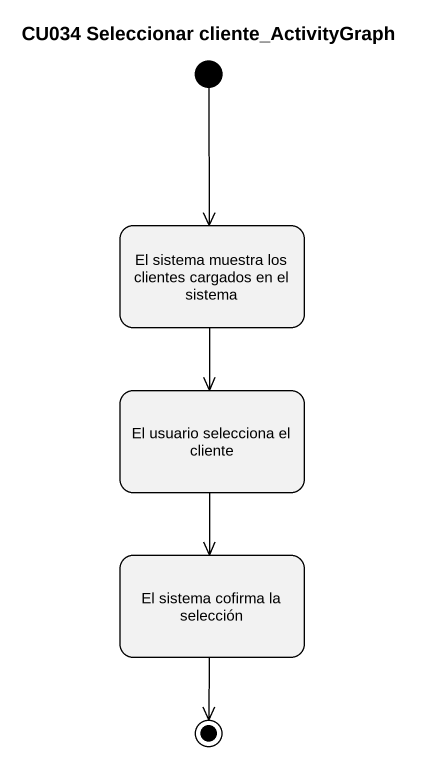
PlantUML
@startuml
title CU034 Seleccionar cliente_ActivityGraph
hide empty description
state "El sistema muestra los clientes cargados en el sistema" as El_sistema_muestra_los
state "El usuario selecciona el cliente" as El_usuario_selecciona_el
state "El sistema cofirma la selección" as El_sistema_cofirma_la
[*] --> El_sistema_muestra_los
El_sistema_muestra_los --> El_usuario_selecciona_el
El_usuario_selecciona_el --> El_sistema_cofirma_la
El_sistema_cofirma_la --> [*]
@enduml
